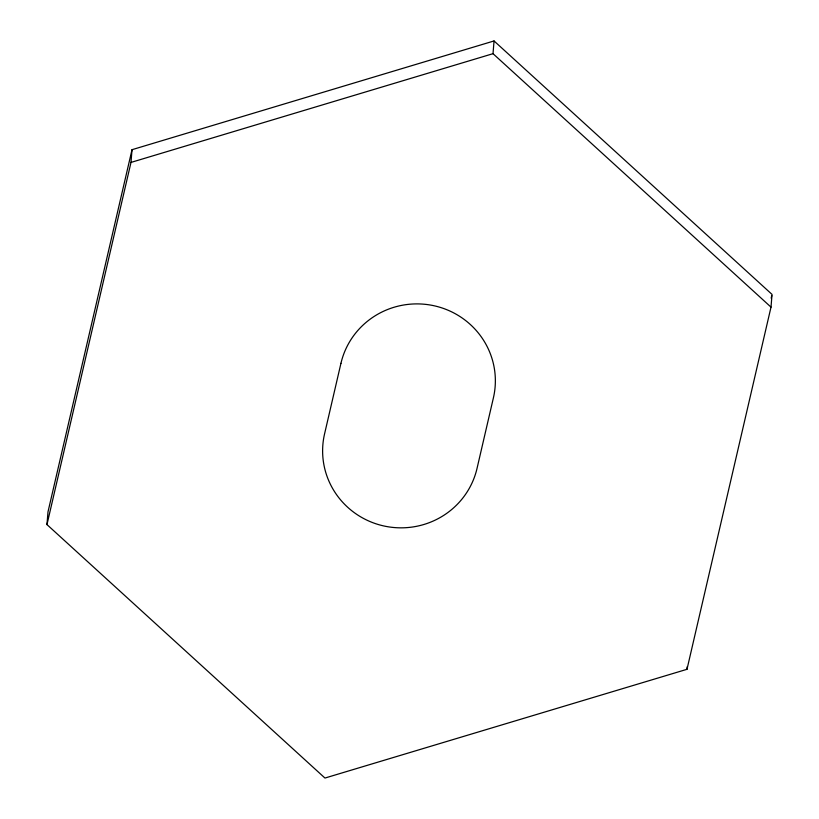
<?xml version="1.0" encoding="UTF-8"?>
<svg xmlns="http://www.w3.org/2000/svg" width="819" height="819" viewBox="0 0 819 819"><rect width="100%" height="100%" fill="white"/><g stroke="black" fill="none" stroke-linecap="round" stroke-linejoin="round"><path stroke-width="1.23" d="M46.97 524.59L47.993 511.865L132.013 149.693L494.041 40.95L772.03 294.41L771.007 307.135L686.987 669.307L324.959 778.05L46.97 524.59L130.989 162.418L132.013 149.693M771.007 307.135L493.018 53.675L494.041 40.95M686.987 669.307L687.192 666.768M771.17 298.147L771.744 295.649M130.989 162.418L493.018 53.675M340.939 363.339L324.559 433.916A78.194 76.679 4.6 0 0 383.466 525.88A78.194 76.679 4.6 0 0 477.037 468.386L493.417 397.819A78.194 76.679 4.6 0 0 434.51 305.856A78.194 76.679 4.6 0 0 340.939 363.339"/></g></svg>
